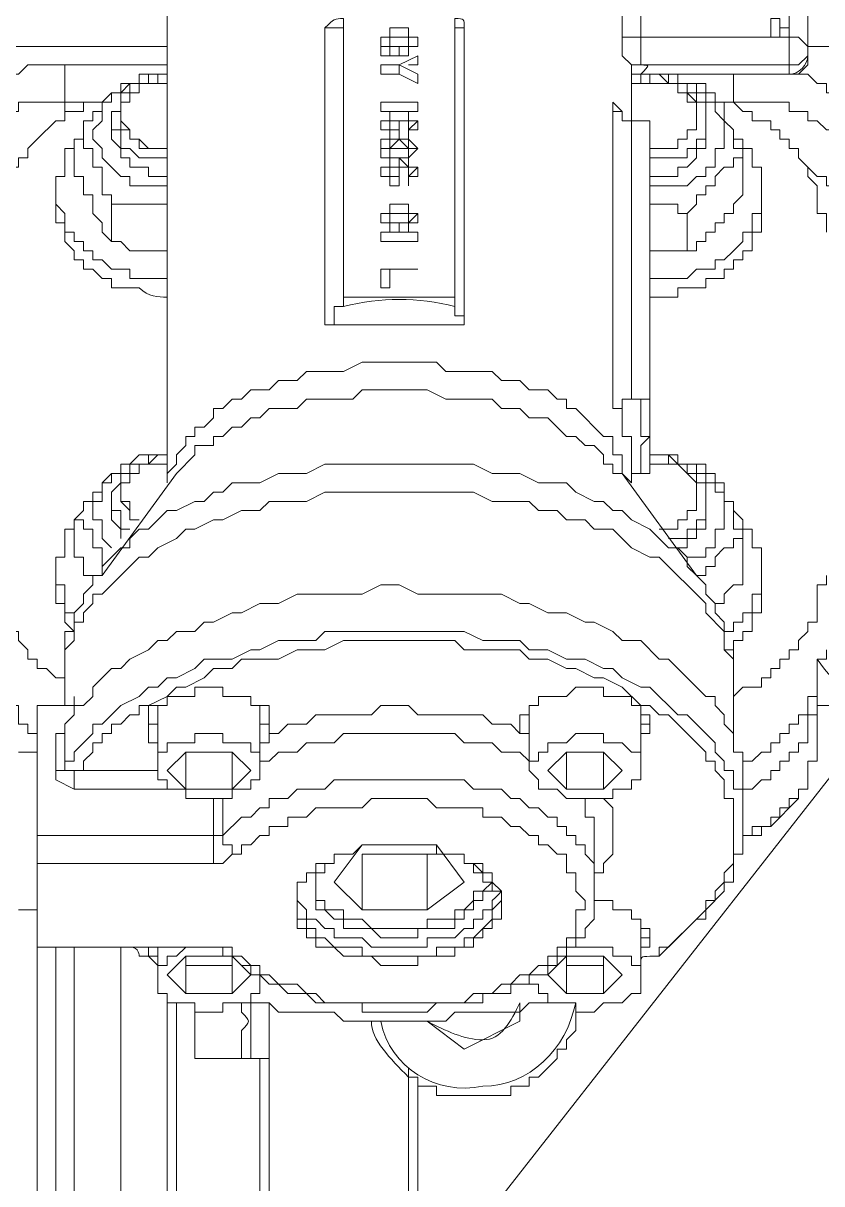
# Model space of a CAD drawing. Header units: millimetres. Extents: x 25083 to 52777, y 24772 to 45779.
# Drawn here: x 49154.52 to 49186.45, y 36647.54 to 36693.96 of the extents above; entities that cross this region are included whole.
import ezdxf

# ---------------------------------------------------------------- set-up
doc = ezdxf.new("R2010")
doc.units = ezdxf.units.MM
doc.layers.add('小车', color=7, linetype='Continuous')

# ---------------------------------------------------------------- blocks, each defined once
blk = doc.blocks.new('zw$D2F4')
at = {"color": 7, "lineweight": 5}
for points in [[(270.349, 795.08), (270.349, 817.361)], [(288.546, 813.276), (288.546, 814.762)], [(295.23, 811.419), (295.23, 814.762)], [(289.289, 814.39), (289.289, 812.905)], [(295.973, 814.39), (295.973, 812.162)], [(277.405, 802.135), (277.405, 813.648)], [(281.861, 813.648), (281.861, 802.135)], [(294.859, 813.648), (294.488, 813.648), (294.488, 813.276)], [(295.23, 813.276), (294.859, 813.276), (294.859, 813.648)], [(276.662, 801.393), (276.662, 813.276)], [(277.034, 813.276), (276.662, 813.276)], [(277.405, 813.276), (277.034, 813.276)], [(278.891, 812.533), (278.891, 812.905)], [(278.891, 812.905), (279.262, 812.905)], [(279.262, 813.276), (279.633, 813.276)], [(279.262, 812.905), (279.262, 813.276)], [(279.262, 812.905), (279.633, 812.905)], [(279.262, 812.905), (279.633, 812.905)], [(279.262, 812.533), (279.262, 812.905)], [(279.262, 812.533), (279.262, 812.905)], [(279.262, 812.533), (279.262, 812.905)], [(279.262, 812.533), (279.262, 812.905)], [(279.633, 813.276), (280.005, 813.276)], [(279.633, 812.905), (280.005, 812.905)], [(280.005, 812.905), (279.633, 812.905)], [(280.005, 813.276), (280.005, 812.905)], [(280.005, 812.905), (280.005, 812.533)], [(280.005, 812.905), (280.376, 812.905)], [(280.005, 812.905), (280.005, 812.533)], [(280.376, 812.905), (280.376, 812.533)], [(281.861, 813.276), (282.233, 813.276)], [(282.233, 813.276), (282.233, 801.393)], [(288.917, 811.419), (288.917, 811.791), (288.546, 812.162), (288.546, 813.276)], [(288.546, 813.276), (288.546, 812.905), (289.289, 812.905)], [(289.289, 812.905), (295.23, 812.905)], [(289.289, 811.791), (289.289, 812.905)], [(294.488, 813.276), (294.488, 812.905), (294.859, 812.905)], [(294.859, 812.905), (294.859, 813.276), (295.23, 813.276)], [(295.23, 812.905), (295.602, 812.905), (295.973, 812.533)], [(270.349, 812.533), (259.209, 812.533)], [(278.891, 812.162), (278.891, 812.533)], [(279.262, 812.533), (278.891, 812.533)], [(279.633, 812.533), (279.262, 812.533)], [(279.633, 812.533), (279.262, 812.533)], [(279.262, 812.533), (279.262, 812.162)], [(279.262, 812.533), (279.262, 812.162)], [(279.262, 812.533), (279.262, 812.162)], [(279.262, 812.162), (279.262, 812.533)], [(279.633, 812.533), (279.633, 812.162)], [(280.005, 812.533), (279.633, 812.533)], [(279.633, 812.533), (280.005, 812.533)], [(280.005, 812.533), (280.005, 812.162)], [(280.005, 812.533), (280.005, 812.162)], [(280.005, 812.533), (280.005, 812.162)], [(280.005, 812.533), (280.376, 812.533)], [(280.376, 812.533), (280.005, 812.533)], [(280.005, 812.162), (280.005, 812.533)], [(295.973, 812.533), (295.973, 812.162), (295.602, 811.791), (295.23, 811.791)], [(300.429, 812.533), (295.973, 812.533)], [(278.891, 812.162), (279.262, 812.162)], [(279.633, 812.162), (279.262, 812.162)], [(279.633, 812.162), (280.005, 812.162)], [(279.633, 811.791), (280.376, 812.162)], [(280.376, 812.162), (279.633, 811.791)], [(280.376, 812.162), (280.376, 811.791)], [(295.23, 811.419), (295.602, 811.419), (295.973, 811.791), (295.973, 812.162)], [(259.951, 808.82), (261.065, 809.934), (261.437, 809.934), (261.437, 810.305), (261.808, 810.305), (261.808, 810.677), (262.551, 810.677), (262.922, 811.048), (263.294, 811.048), (263.665, 811.419), (264.408, 811.419), (264.779, 811.791), (266.264, 811.791)], [(270.349, 811.791), (266.264, 811.791)], [(266.264, 809.934), (266.264, 811.791)], [(279.633, 811.791), (278.891, 811.791)], [(278.891, 811.791), (279.633, 811.791)], [(278.891, 811.419), (278.891, 811.791)], [(279.633, 811.791), (280.376, 811.419)], [(280.376, 811.419), (279.633, 811.791)], [(279.633, 811.791), (279.633, 811.419)], [(280.005, 811.791), (280.376, 811.791)], [(288.917, 811.419), (288.917, 811.791), (289.289, 811.791)], [(295.23, 811.791), (289.289, 811.791)], [(268.864, 811.048), (268.493, 811.048), (268.493, 810.677), (268.121, 810.677), (267.75, 810.305), (267.75, 809.934), (267.378, 809.934), (267.378, 809.563), (267.007, 809.563), (267.007, 809.191), (267.007, 808.82), (266.636, 808.82)], [(270.349, 811.419), (269.607, 811.419), (269.607, 811.048), (268.864, 811.048), (268.493, 810.677), (268.121, 810.677), (268.121, 810.305), (267.75, 810.305), (267.75, 809.563), (267.378, 809.191), (267.378, 808.82), (267.75, 808.449), (267.75, 808.077), (268.493, 807.334), (268.864, 807.334), (268.864, 806.963), (269.978, 806.963)], [(268.121, 809.563), (268.121, 809.934), (268.493, 809.934), (268.493, 810.677), (268.864, 810.677), (268.864, 811.048), (269.978, 811.048), (269.978, 811.419), (270.349, 811.419)], [(268.493, 809.934), (268.493, 810.305), (268.864, 810.305), (268.864, 810.677), (269.235, 810.677), (269.235, 811.048), (270.349, 811.048)], [(270.349, 811.419), (269.235, 811.419), (269.235, 811.048), (268.864, 811.048)], [(279.633, 811.419), (278.891, 811.419)], [(279.633, 811.419), (280.376, 811.048)], [(280.376, 811.048), (280.376, 811.419)], [(288.917, 811.048), (288.917, 811.419), (289.289, 811.419)], [(290.403, 811.419), (288.917, 811.419)], [(288.917, 811.048), (288.917, 811.419), (289.289, 811.419)], [(290.031, 811.419), (289.289, 811.419), (289.289, 811.048), (288.917, 811.048)], [(288.917, 811.048), (289.66, 811.048), (289.66, 811.419), (290.031, 811.419)], [(288.917, 809.563), (288.917, 811.048)], [(288.917, 810.677), (288.917, 811.048), (290.031, 811.048)], [(289.289, 811.419), (295.23, 811.419)], [(289.289, 811.419), (295.23, 811.419)], [(290.403, 811.419), (290.403, 811.048), (291.517, 811.048), (291.517, 810.677), (291.888, 810.677), (291.888, 810.305), (292.26, 810.305), (292.26, 809.934), (292.631, 809.563), (292.631, 808.449), (292.26, 808.449), (292.26, 807.706), (291.888, 807.706), (291.888, 807.334), (291.517, 807.334), (291.145, 806.963), (289.66, 806.963)], [(291.888, 809.563), (291.888, 810.305), (291.517, 810.305), (291.517, 810.677), (291.145, 810.677), (291.145, 811.048), (290.403, 811.048), (290.031, 811.419)], [(291.517, 809.934), (291.517, 810.305), (291.145, 810.677), (290.774, 810.677), (290.774, 811.048), (290.031, 811.048)], [(291.888, 810.677), (291.888, 811.048), (290.774, 811.048), (290.774, 811.419), (290.403, 811.419)], [(293.002, 811.419), (293.002, 810.305)], [(295.602, 811.419), (295.973, 811.419), (296.344, 811.048), (296.716, 811.048), (296.716, 810.677), (297.459, 810.677), (297.459, 810.305), (298.201, 810.305), (298.201, 809.934), (298.573, 809.934), (298.573, 809.563), (298.944, 809.563), (298.944, 809.191), (299.315, 809.191), (299.687, 808.82)], [(293.374, 808.077), (293.374, 808.449), (293.002, 808.449), (293.002, 809.191), (292.631, 809.563), (292.631, 810.305), (292.26, 810.305), (292.26, 810.677), (291.888, 810.677)], [(266.264, 810.305), (264.408, 810.305), (264.408, 809.934), (263.665, 809.934), (263.294, 809.563), (262.922, 809.563), (262.922, 809.191), (262.551, 809.191), (262.179, 808.82), (261.437, 808.077), (261.065, 808.077), (261.065, 807.706)], [(263.665, 805.106), (263.665, 806.963), (264.036, 806.963), (264.036, 807.706), (264.408, 807.706), (264.408, 808.077), (264.779, 808.077), (264.779, 808.449), (265.15, 808.82), (265.893, 809.563), (266.264, 809.563), (266.264, 809.934), (267.007, 809.934), (267.007, 810.305), (268.121, 810.305)], [(267.75, 810.305), (266.264, 810.305)], [(278.891, 810.305), (280.005, 810.305)], [(278.891, 809.934), (278.891, 810.305)], [(280.005, 810.305), (280.376, 810.305)], [(280.376, 810.305), (280.376, 809.934)], [(288.175, 798.05), (288.175, 810.305)], [(288.546, 809.934), (288.175, 809.934), (288.175, 810.305)], [(293.002, 810.305), (292.26, 810.305)], [(292.26, 810.305), (293.002, 810.305), (293.374, 809.934), (293.745, 809.934), (293.745, 809.563), (294.488, 809.563), (294.488, 809.191), (294.859, 809.191), (294.859, 808.82), (295.23, 808.82), (295.23, 808.449), (295.602, 808.449), (295.602, 808.077), (295.973, 807.706), (295.973, 807.334), (296.344, 806.963), (296.344, 805.849), (296.716, 805.849), (296.716, 805.106)], [(298.201, 807.706), (298.201, 808.077), (297.83, 808.077), (297.83, 808.449), (297.459, 808.449), (297.459, 808.82), (297.087, 808.82), (297.087, 809.191), (296.716, 809.191), (296.344, 809.563), (295.973, 809.563), (295.973, 809.934), (295.23, 809.934), (295.23, 810.305), (294.488, 810.305), (293.002, 810.305)], [(269.978, 808.449), (269.607, 808.449), (269.235, 808.82), (268.864, 808.82), (268.864, 809.191), (268.493, 809.191), (268.493, 809.934)], [(279.262, 809.934), (278.891, 809.934)], [(280.376, 809.934), (278.891, 809.934)], [(279.262, 809.934), (279.633, 809.934)], [(279.262, 809.563), (279.262, 809.934)], [(279.633, 809.934), (280.005, 809.934)], [(280.005, 809.934), (280.005, 809.563)], [(280.376, 809.934), (280.005, 809.934)], [(288.917, 809.563), (288.546, 809.563), (288.546, 809.934)], [(289.66, 808.449), (290.774, 808.449), (290.774, 808.82), (291.145, 808.82), (291.145, 809.191), (291.517, 809.191), (291.517, 809.934)], [(269.978, 808.077), (269.235, 808.077), (268.864, 808.449), (268.493, 808.449), (268.493, 808.82), (268.493, 809.191), (268.121, 809.191), (268.121, 809.563)], [(278.891, 809.191), (278.891, 809.563)], [(278.891, 809.191), (278.891, 809.563)], [(278.891, 809.563), (279.262, 809.563)], [(278.891, 809.191), (279.262, 809.191)], [(279.262, 809.191), (278.891, 809.191)], [(279.262, 809.563), (279.262, 809.191)], [(279.262, 809.563), (279.633, 809.563)], [(279.262, 809.563), (279.633, 809.563)], [(279.262, 809.191), (279.262, 809.563)], [(279.262, 809.191), (279.262, 808.82)], [(279.633, 809.191), (279.262, 809.191)], [(279.633, 809.191), (279.262, 809.191)], [(279.262, 809.191), (279.262, 808.82)], [(279.262, 809.191), (279.262, 808.82)], [(279.633, 809.563), (279.633, 809.191)], [(279.633, 809.563), (280.005, 809.563)], [(280.005, 809.563), (279.633, 809.563)], [(279.633, 809.563), (279.633, 809.191)], [(279.633, 809.563), (279.633, 809.191)], [(279.633, 809.191), (279.633, 809.563)], [(279.633, 808.82), (279.633, 809.191)], [(279.633, 809.191), (279.633, 808.82)], [(279.633, 808.82), (279.633, 809.191)], [(280.005, 809.563), (280.005, 809.191)], [(280.005, 809.563), (280.376, 809.563)], [(280.376, 809.563), (280.005, 809.191)], [(280.005, 809.191), (280.005, 809.563)], [(280.005, 809.191), (280.005, 808.82)], [(280.005, 808.82), (280.005, 809.191)], [(280.005, 809.191), (280.376, 809.191)], [(280.005, 808.82), (280.005, 809.191)], [(280.376, 809.563), (280.376, 809.191)], [(288.917, 809.563), (288.917, 798.422)], [(289.289, 809.563), (288.917, 809.563)], [(289.66, 809.563), (289.289, 809.563)], [(289.66, 795.451), (289.66, 809.563)], [(289.66, 808.077), (291.145, 808.077), (291.145, 808.449), (291.517, 808.449), (291.517, 808.82), (291.888, 808.82), (291.888, 809.563)], [(293.002, 809.191), (293.002, 808.82), (293.374, 808.82), (293.374, 808.449), (293.745, 808.449), (293.745, 807.706), (294.116, 807.706), (294.116, 807.334), (294.116, 806.592)], [(266.636, 808.82), (266.636, 808.449), (266.264, 808.449), (266.264, 807.334), (265.893, 807.334), (265.893, 806.963), (265.893, 806.592)], [(266.636, 807.334), (266.636, 808.82)], [(266.636, 808.82), (267.007, 808.82), (267.007, 808.449), (267.378, 808.449), (267.378, 807.706), (267.75, 807.706), (267.75, 806.592), (268.121, 806.592), (268.121, 806.22)], [(278.891, 808.449), (278.891, 808.82)], [(278.891, 808.82), (279.262, 808.82)], [(279.262, 808.449), (279.262, 808.82)], [(279.262, 808.449), (279.262, 808.82)], [(279.262, 808.449), (279.262, 808.82)], [(279.262, 808.82), (279.633, 808.82)], [(279.262, 808.449), (279.633, 808.82)], [(279.633, 808.82), (279.262, 808.82)], [(279.262, 808.82), (279.262, 808.449)], [(279.633, 808.82), (280.005, 808.449)], [(280.005, 808.82), (279.633, 808.82)], [(279.633, 808.82), (280.005, 808.82)], [(280.005, 808.449), (280.005, 808.82)], [(280.005, 808.82), (280.376, 808.449)], [(280.005, 808.449), (280.005, 808.82)], [(280.005, 808.449), (280.005, 808.82)], [(280.005, 808.82), (280.005, 808.449)], [(279.262, 808.449), (278.891, 808.449)], [(278.891, 808.449), (278.891, 808.077)], [(278.891, 808.449), (278.891, 808.077)], [(279.262, 808.077), (279.262, 808.449)], [(279.262, 808.449), (279.633, 808.449)], [(279.262, 808.449), (279.262, 808.077)], [(279.262, 808.449), (279.262, 808.077)], [(279.633, 808.449), (280.005, 808.449)], [(280.005, 808.449), (280.005, 808.077)], [(280.005, 808.449), (280.005, 808.077)], [(280.005, 808.449), (280.005, 808.077)], [(280.005, 808.077), (280.376, 808.449)], [(280.376, 808.449), (280.005, 808.449)], [(280.005, 808.449), (280.005, 808.077)], [(278.891, 808.077), (279.262, 808.077)], [(279.633, 808.077), (279.262, 808.077)], [(279.262, 808.077), (279.633, 808.077)], [(279.262, 807.706), (279.262, 808.077)], [(279.633, 808.077), (279.633, 807.706)], [(279.633, 808.077), (280.005, 808.077)], [(280.005, 807.706), (279.633, 808.077)], [(279.633, 808.077), (279.633, 807.706)], [(279.633, 808.077), (280.005, 808.077)], [(280.005, 808.077), (279.633, 808.077)], [(280.005, 808.077), (280.005, 807.706)], [(291.888, 806.963), (292.26, 806.963), (292.26, 807.334), (292.631, 807.706), (293.002, 807.706), (293.002, 808.077), (293.374, 808.077)], [(293.374, 806.592), (293.374, 808.077)], [(266.636, 807.334), (267.007, 807.334), (267.007, 806.592), (267.378, 806.592), (267.378, 805.849), (267.75, 805.478), (267.75, 805.106), (268.121, 804.735)], [(278.891, 807.334), (278.891, 807.706)], [(278.891, 807.334), (278.891, 807.706)], [(278.891, 807.706), (279.262, 807.706)], [(278.891, 807.334), (279.262, 807.334)], [(279.262, 807.334), (278.891, 807.334)], [(279.262, 807.706), (279.262, 807.334)], [(279.262, 807.706), (279.633, 807.706)], [(279.262, 807.706), (279.633, 807.706)], [(279.262, 807.334), (279.262, 806.963)], [(279.633, 807.334), (279.262, 807.334)], [(279.633, 807.334), (279.262, 807.334)], [(279.262, 807.334), (279.262, 806.963)], [(279.262, 807.334), (279.262, 806.963)], [(279.633, 807.706), (280.005, 807.706)], [(279.633, 807.706), (279.633, 807.334)], [(279.633, 807.706), (279.633, 807.334)], [(279.633, 807.334), (279.633, 807.706)], [(279.633, 806.963), (279.633, 807.334)], [(279.633, 807.334), (279.633, 806.963)], [(279.633, 806.963), (279.633, 807.334)], [(280.005, 807.706), (280.376, 807.706)], [(280.376, 807.706), (280.005, 807.334)], [(280.005, 807.334), (280.005, 807.706)], [(280.005, 807.334), (280.005, 806.963)], [(280.005, 806.963), (280.005, 807.334)], [(280.005, 807.334), (280.376, 807.334)], [(280.005, 806.963), (280.005, 807.334)], [(280.376, 807.706), (280.376, 807.334)], [(297.087, 806.592), (297.087, 806.963), (296.716, 806.963), (296.716, 807.334), (296.344, 807.334), (295.973, 807.706)], [(279.633, 806.963), (279.262, 806.963)], [(291.145, 805.849), (291.517, 806.22), (291.517, 806.592), (291.888, 806.592), (291.888, 806.963)], [(265.893, 806.592), (265.893, 806.22)], [(265.893, 806.592), (265.893, 806.22), (266.264, 805.849), (266.264, 805.106), (266.636, 805.106), (266.636, 804.735), (267.007, 804.735), (267.007, 804.364), (267.378, 804.364), (267.378, 803.992), (267.75, 803.992), (268.121, 803.621), (268.864, 803.621), (268.864, 803.25), (269.235, 803.25)], [(294.116, 806.592), (294.116, 805.849), (293.745, 805.849), (293.745, 805.106), (293.374, 805.106), (293.374, 804.735), (293.002, 804.364), (292.631, 803.992), (292.26, 803.992), (292.26, 803.621), (291.517, 803.621), (291.145, 803.25), (289.66, 803.25)], [(291.145, 804.364), (291.517, 804.364), (291.517, 804.735), (291.888, 804.735), (291.888, 805.106), (292.26, 805.106), (292.26, 805.478), (292.631, 805.478), (292.631, 805.849), (293.002, 805.849), (293.002, 806.22), (293.374, 806.592)], [(294.116, 806.592), (294.116, 806.22)], [(265.893, 806.22), (265.893, 805.478), (266.264, 805.478), (266.264, 804.735), (266.636, 804.364), (266.636, 803.992), (267.007, 803.992), (267.007, 803.621), (267.378, 803.621), (267.75, 803.25), (268.121, 803.25), (268.121, 802.878), (269.235, 802.878)], [(268.121, 804.735), (268.121, 806.22)], [(268.121, 806.22), (269.235, 806.22), (269.607, 806.22)], [(279.262, 806.22), (279.633, 806.22)], [(279.262, 805.849), (279.262, 806.22)], [(279.633, 806.22), (280.005, 806.22)], [(280.005, 806.22), (280.005, 805.849)], [(289.66, 806.22), (290.774, 806.22), (290.774, 805.849), (291.145, 805.849)], [(294.116, 806.22), (294.116, 805.106), (293.745, 805.106), (293.745, 804.364), (293.374, 804.364), (293.374, 803.992), (293.002, 803.992), (293.002, 803.621), (292.631, 803.621), (292.631, 803.25), (291.888, 803.25), (291.888, 802.878), (290.774, 802.878), (290.774, 802.507), (289.66, 802.507)], [(278.891, 805.478), (278.891, 805.849)], [(278.891, 805.849), (278.891, 805.478)], [(278.891, 805.849), (279.262, 805.849)], [(278.891, 805.478), (279.262, 805.478)], [(279.262, 805.478), (278.891, 805.478)], [(279.262, 805.849), (279.262, 805.478)], [(279.262, 805.478), (279.262, 805.849)], [(279.262, 805.849), (279.633, 805.849)], [(279.633, 805.849), (279.262, 805.849)], [(279.262, 805.478), (279.262, 805.849)], [(279.262, 805.478), (279.262, 805.106)], [(279.262, 805.478), (279.633, 805.478)], [(279.633, 805.478), (279.262, 805.478)], [(279.262, 805.478), (279.262, 805.106)], [(279.262, 805.478), (279.262, 805.106)], [(279.262, 805.478), (279.262, 805.106)], [(279.633, 805.849), (280.005, 805.849)], [(280.005, 805.849), (279.633, 805.849)], [(279.633, 805.478), (279.633, 805.106)], [(279.633, 805.478), (279.633, 805.106)], [(280.005, 805.478), (279.633, 805.478)], [(279.633, 805.478), (280.005, 805.478)], [(280.005, 805.849), (280.005, 805.478)], [(280.005, 805.849), (280.376, 805.849)], [(280.005, 805.478), (280.005, 805.849)], [(280.376, 805.849), (280.005, 805.478)], [(280.005, 805.478), (280.005, 805.849)], [(280.005, 805.478), (280.005, 805.106)], [(280.005, 805.478), (280.005, 805.106)], [(280.005, 805.478), (280.005, 805.106)], [(280.005, 805.478), (280.376, 805.478)], [(280.005, 805.106), (280.005, 805.478)], [(280.376, 805.849), (280.376, 805.478)], [(291.145, 804.364), (291.145, 805.849)], [(280.376, 805.106), (278.891, 805.106)], [(278.891, 805.106), (280.005, 805.106)], [(278.891, 804.735), (278.891, 805.106)], [(279.262, 805.106), (279.633, 805.106)], [(279.633, 805.106), (280.005, 805.106)], [(280.005, 805.106), (280.376, 805.106)], [(280.376, 805.106), (280.376, 804.735)], [(268.121, 804.735), (268.493, 804.735), (268.864, 804.364), (269.607, 804.364)], [(280.376, 804.735), (278.891, 804.735)], [(289.66, 804.364), (291.145, 804.364)], [(278.891, 803.621), (280.376, 803.621)], [(278.891, 802.878), (278.891, 803.621)], [(280.376, 803.621), (279.262, 803.621)], [(280.376, 803.621), (279.262, 803.621)], [(279.262, 803.621), (279.262, 802.878)], [(279.262, 802.878), (278.891, 802.878)], [(279.262, 802.878), (278.891, 802.878)], [(281.861, 802.507), (277.405, 802.507)], [(277.405, 802.135), (277.034, 802.135), (277.034, 801.393), (276.662, 801.393)], [(281.861, 802.135), (281.861, 801.764), (282.233, 801.764), (282.233, 801.393)], [(282.233, 801.393), (276.662, 801.393)], [(288.917, 795.08), (288.546, 795.451), (288.546, 796.194), (288.175, 796.194), (288.175, 796.936), (287.803, 796.936), (286.689, 798.05), (286.318, 798.05), (286.318, 798.422), (285.946, 798.422), (285.575, 798.793), (284.832, 798.793), (284.461, 799.165), (283.718, 799.165), (283.347, 799.536), (281.49, 799.536), (281.119, 799.907), (278.148, 799.907), (277.405, 799.536), (275.92, 799.536), (275.548, 799.165), (274.806, 799.165), (274.434, 798.793), (273.692, 798.793), (273.32, 798.422), (272.949, 798.422), (272.578, 798.05), (272.206, 798.05), (272.206, 797.679), (271.835, 797.308), (271.463, 797.308), (271.463, 796.936), (271.092, 796.936), (271.092, 796.565), (270.721, 796.194), (270.721, 795.822), (270.349, 795.451), (270.349, 795.08)], [(288.546, 795.451), (288.175, 795.451), (288.175, 795.822), (287.803, 795.822), (287.803, 796.194), (287.432, 796.565), (287.061, 796.565), (286.689, 796.936), (286.318, 796.936), (285.575, 797.679), (284.832, 797.679), (284.461, 798.05), (283.718, 798.05), (283.347, 798.422), (281.49, 798.422), (280.747, 798.793), (280.005, 798.793), (279.633, 798.793), (278.148, 798.793), (277.777, 798.422), (275.92, 798.422), (275.548, 798.05), (274.434, 798.05), (274.063, 797.679), (273.692, 797.679), (273.32, 797.308), (272.949, 797.308), (272.578, 796.936), (272.206, 796.936), (272.206, 796.565), (271.463, 796.565), (271.463, 796.194), (270.721, 795.451)], [(288.175, 798.05), (288.546, 798.05), (288.546, 798.422), (288.917, 798.422)], [(288.175, 798.05), (288.546, 798.05), (288.546, 796.936), (288.917, 796.936), (288.917, 796.194)], [(288.917, 798.422), (289.289, 798.422)], [(289.289, 798.422), (289.66, 798.422)], [(289.289, 795.451), (289.289, 796.565), (289.66, 796.936), (289.289, 796.936), (289.289, 797.679), (289.289, 798.422)], [(270.349, 796.194), (269.607, 796.194), (269.607, 795.822), (268.493, 795.822), (268.493, 795.451), (268.121, 795.451), (268.121, 795.08), (267.75, 795.08), (267.75, 794.337), (267.378, 794.337), (267.378, 793.594), (267.75, 793.594), (267.75, 792.851), (268.121, 792.48)], [(268.121, 794.337), (268.121, 794.708), (268.493, 795.08), (268.493, 795.451), (268.864, 795.451), (268.864, 795.822), (269.607, 795.822), (269.978, 796.194), (270.349, 796.194)], [(270.349, 796.194), (269.235, 796.194), (268.864, 795.822)], [(288.917, 795.08), (288.917, 796.194)], [(290.403, 796.194), (289.66, 796.194)], [(291.888, 794.337), (291.888, 795.08), (291.517, 795.08), (291.517, 795.451), (291.145, 795.451), (291.145, 795.822), (290.403, 795.822), (290.403, 796.194), (290.031, 796.194)], [(291.888, 795.451), (291.888, 795.822), (290.774, 795.822), (290.774, 796.194), (290.403, 796.194)], [(290.403, 796.194), (290.774, 795.822), (291.517, 795.822), (291.517, 795.451), (291.888, 795.451), (291.888, 795.08), (292.26, 795.08), (292.26, 794.708), (292.631, 794.708), (292.631, 793.223), (292.26, 793.223), (292.26, 792.48), (291.888, 792.48), (291.888, 792.109), (291.145, 792.109), (291.145, 791.737)], [(268.864, 795.822), (268.493, 795.822), (268.493, 795.451), (268.121, 795.451), (267.75, 795.08), (267.75, 794.708), (267.378, 794.708), (267.378, 794.337), (267.007, 794.337), (267.007, 793.966), (266.636, 793.594)], [(267.75, 791.366), (267.75, 791.737), (268.493, 792.48), (268.864, 792.48), (268.864, 792.851), (269.235, 793.223), (269.607, 793.223), (270.349, 793.966), (270.721, 793.966), (271.463, 794.337), (271.835, 794.337), (272.206, 794.708), (272.578, 794.708), (272.949, 795.08), (274.063, 795.08), (274.806, 795.451), (275.92, 795.451), (276.662, 795.822), (279.262, 795.822), (279.633, 795.822), (282.604, 795.822), (283.347, 795.451), (284.461, 795.451), (285.204, 795.08), (286.318, 795.08), (286.689, 794.708), (287.432, 794.337), (287.803, 794.337), (288.175, 793.966), (288.546, 793.966), (288.917, 793.594), (289.66, 793.223), (290.403, 792.48), (290.774, 792.48), (291.145, 792.109), (291.145, 791.737), (291.517, 791.366)], [(268.493, 794.708), (268.493, 795.08), (268.864, 795.08), (268.864, 795.451), (269.235, 795.451), (269.235, 795.822), (270.349, 795.822)], [(291.517, 794.708), (291.517, 795.08), (290.774, 795.822), (290.031, 795.822)], [(270.721, 795.451), (267.75, 791.366)], [(288.546, 795.451), (291.517, 791.366)], [(289.289, 795.451), (288.917, 795.451)], [(289.66, 795.451), (289.289, 795.451)], [(293.374, 792.851), (293.374, 793.223), (293.002, 793.223), (293.002, 794.337), (292.631, 794.337), (292.631, 795.08), (292.26, 795.08), (292.26, 795.451), (291.888, 795.451)], [(293.002, 787.281), (293.002, 788.024), (292.631, 788.395), (292.631, 789.138), (291.888, 789.881), (291.888, 790.252), (290.031, 792.109), (289.66, 792.109), (288.917, 792.48), (288.175, 793.223), (287.432, 793.223), (287.061, 793.594), (286.318, 793.594), (285.946, 793.966), (285.204, 793.966), (284.832, 794.337), (283.347, 794.337), (282.604, 794.708), (276.662, 794.708), (275.92, 794.337), (274.434, 794.337), (274.063, 793.966), (273.32, 793.966), (272.578, 793.594), (272.206, 793.594), (271.463, 793.223), (271.092, 793.223), (270.721, 792.851), (269.978, 792.48), (269.607, 792.109), (269.235, 792.109), (267.75, 790.623), (267.378, 790.623), (267.378, 790.252), (267.007, 789.881), (267.007, 789.509), (266.636, 789.509), (266.636, 788.767), (266.264, 788.395), (266.264, 787.281)], [(268.864, 793.223), (268.493, 793.223), (268.493, 793.966), (268.121, 793.966), (268.121, 794.337)], [(269.235, 793.594), (268.864, 793.594), (268.864, 794.337), (268.493, 794.337), (268.493, 794.708)], [(290.031, 793.223), (290.774, 793.223), (290.774, 793.594), (291.145, 793.594), (291.145, 793.966), (291.517, 793.966), (291.517, 794.708)], [(290.403, 792.851), (291.145, 792.851), (291.145, 793.223), (291.517, 793.223), (291.517, 793.594), (291.888, 793.594), (291.888, 794.337)], [(293.002, 793.966), (293.374, 793.594), (293.374, 793.223), (293.745, 793.223), (293.745, 792.48), (294.116, 792.48), (294.116, 792.109), (294.116, 791.366)], [(266.636, 793.594), (266.636, 793.223), (266.264, 793.223), (266.264, 792.109), (265.893, 792.109), (265.893, 791.737), (265.893, 791.366)], [(266.636, 792.109), (266.636, 793.594)], [(266.636, 793.594), (267.007, 793.594), (267.007, 793.223), (267.378, 793.223), (267.378, 792.48), (267.75, 792.48), (267.75, 791.737)], [(291.888, 791.737), (292.26, 791.737), (292.26, 792.109), (292.631, 792.48), (293.002, 792.48), (293.002, 792.851), (293.374, 792.851)], [(293.374, 791.366), (293.374, 792.851)], [(266.636, 792.109), (267.007, 792.109), (267.007, 791.366), (267.378, 791.366), (267.378, 790.995)], [(291.517, 791.366), (291.888, 791.366), (291.888, 791.737)], [(266.264, 786.91), (266.264, 787.281), (265.893, 787.281), (265.522, 787.652), (265.15, 787.652), (265.15, 788.024), (264.779, 788.024), (264.779, 788.395), (264.408, 788.767), (264.408, 789.138), (264.036, 789.138), (264.036, 789.881), (263.665, 789.881), (263.665, 791.366)], [(265.893, 791.366), (265.893, 790.995)], [(265.893, 791.366), (265.893, 790.995), (266.264, 790.995), (266.264, 789.881), (266.636, 789.881), (266.636, 789.509)], [(266.264, 787.281), (266.264, 789.138), (266.636, 789.138), (266.636, 789.881), (267.007, 790.252), (267.007, 790.623), (267.378, 790.995), (267.378, 791.366), (267.75, 791.366)], [(291.517, 791.366), (291.888, 790.995), (291.888, 790.623), (292.26, 790.252), (292.26, 789.881), (292.631, 789.509), (292.631, 788.395), (293.002, 788.395), (293.002, 788.024), (293.002, 787.281)], [(292.26, 790.252), (292.631, 790.252), (292.631, 790.623), (293.002, 790.995), (293.374, 790.995), (293.374, 791.366)], [(294.116, 791.366), (294.116, 790.623), (293.745, 790.623), (293.745, 789.881), (293.374, 789.881), (293.374, 789.509), (293.002, 789.509), (293.002, 789.138), (292.631, 789.138), (292.631, 788.767)], [(296.716, 791.366), (296.716, 790.995), (296.344, 790.995), (296.344, 789.509), (295.973, 789.509), (295.973, 789.138), (295.602, 788.767), (295.602, 788.395), (295.23, 788.395), (295.23, 788.024), (294.859, 788.024), (294.859, 787.652), (294.488, 787.652), (294.488, 787.281), (294.116, 787.281), (294.116, 786.91), (293.374, 786.91), (293.002, 786.538)], [(294.116, 791.366), (294.116, 790.995)], [(265.893, 790.995), (265.893, 790.252), (266.264, 790.252), (266.264, 789.509), (266.636, 789.138)], [(266.264, 785.424), (266.636, 785.796), (266.636, 786.167), (267.007, 786.167), (267.378, 786.538), (267.378, 786.91), (268.121, 787.652), (268.493, 787.652), (268.864, 788.024), (269.607, 788.395), (269.978, 788.767), (270.349, 788.767), (270.721, 789.138), (271.463, 789.138), (271.835, 789.509), (272.206, 789.509), (272.949, 789.881), (273.32, 789.881), (274.063, 790.252), (274.806, 790.252), (275.548, 790.623), (277.405, 790.623), (278.148, 790.623), (278.891, 790.995), (279.633, 790.995), (280.376, 790.623), (283.718, 790.623), (284.461, 790.252), (284.832, 790.252), (285.575, 789.881), (286.318, 789.881), (287.061, 789.509), (287.432, 789.509), (288.175, 789.138), (288.546, 788.767), (289.289, 788.767), (290.031, 788.024), (290.403, 788.024), (291.888, 786.538), (292.26, 786.538), (292.26, 786.167), (292.631, 785.796), (292.631, 785.424), (293.002, 785.053), (293.002, 784.31), (293.374, 784.31), (293.374, 783.196)], [(294.116, 790.995), (294.116, 789.881), (293.745, 789.881), (293.745, 789.138), (293.374, 789.138), (293.374, 788.767), (293.002, 788.767), (293.002, 788.395), (292.631, 788.395)], [(266.264, 783.939), (266.636, 783.939), (266.636, 784.31), (267.378, 785.053), (267.378, 785.424), (267.75, 785.424), (268.493, 786.167), (269.235, 786.538), (269.607, 786.91), (269.978, 786.91), (270.349, 787.281), (270.721, 787.281), (271.463, 787.652), (271.835, 788.024), (272.949, 788.024), (273.692, 788.395), (274.063, 788.395), (274.806, 788.767), (276.291, 788.767), (276.662, 789.138), (277.405, 789.138), (278.148, 789.138), (282.233, 789.138), (282.976, 788.767), (284.461, 788.767), (284.832, 788.395), (285.575, 788.395), (286.318, 788.024), (287.061, 788.024), (287.803, 787.652), (288.175, 787.652), (288.546, 787.281), (289.289, 786.91), (289.66, 786.91), (290.774, 785.796), (291.145, 785.796), (292.26, 784.682), (292.26, 784.31), (292.631, 783.939), (292.631, 783.567), (293.002, 783.567), (293.002, 782.825), (293.374, 782.825), (293.374, 781.339)], [(289.66, 776.14), (290.031, 776.14), (291.888, 777.997), (291.888, 778.368), (292.26, 778.368), (292.26, 778.74), (292.631, 779.111), (292.631, 779.483), (293.002, 779.854), (293.002, 782.453), (292.631, 782.453), (292.631, 783.196), (292.26, 783.567), (292.26, 783.939), (291.888, 783.939), (291.888, 784.31), (290.403, 785.796), (290.031, 785.796), (289.66, 786.167), (289.289, 786.167), (288.546, 786.91), (287.803, 787.281), (287.432, 787.281), (286.689, 787.652), (286.318, 787.652), (285.575, 788.024), (284.832, 788.024), (284.461, 788.395), (282.233, 788.395), (281.861, 788.767), (277.405, 788.767), (276.662, 788.395), (275.548, 788.395), (274.806, 788.024), (273.32, 788.024), (272.949, 787.652), (272.206, 787.652), (271.835, 787.281), (271.092, 786.91), (270.721, 786.91), (270.349, 786.538), (269.607, 786.167), (269.235, 786.167)], [(263.665, 788.395), (263.665, 786.91), (264.036, 786.91), (264.036, 786.167), (264.408, 786.167), (264.408, 785.796), (264.408, 785.424), (264.779, 785.424), (264.779, 785.053), (265.15, 785.053), (265.15, 784.682)], [(296.344, 786.91), (296.344, 788.024), (296.716, 788.024), (296.716, 788.395)], [(266.264, 786.167), (266.264, 787.281)], [(271.835, 786.91), (271.463, 786.91), (271.463, 786.538), (270.349, 786.538), (270.349, 786.167), (269.978, 786.167), (269.607, 786.167), (269.607, 785.424)], [(274.434, 785.424), (274.434, 786.167), (273.692, 786.167), (273.692, 786.538), (272.578, 786.538), (272.578, 786.91), (271.835, 786.91)], [(287.061, 786.91), (286.689, 786.91), (286.318, 786.538), (285.204, 786.538), (285.204, 786.167), (284.832, 786.167), (284.832, 785.796), (284.461, 785.796), (284.461, 785.424)], [(289.66, 785.424), (289.66, 785.796), (289.289, 785.796), (289.289, 786.167), (288.917, 786.167), (288.917, 786.538), (287.803, 786.538), (287.803, 786.91), (287.061, 786.91)], [(293.002, 787.281), (293.002, 785.053)], [(293.374, 783.567), (293.374, 783.939), (293.745, 783.939), (294.116, 784.31), (294.488, 784.31), (294.488, 784.682), (294.859, 784.682), (294.859, 785.053), (295.23, 785.053), (295.23, 785.424), (295.602, 785.424), (295.602, 785.796), (295.973, 785.796), (295.973, 786.167), (295.973, 786.538), (296.344, 786.538), (296.344, 786.91)], [(296.344, 786.91), (296.344, 784.682)], [(266.636, 786.167), (266.636, 786.538)], [(293.374, 782.825), (293.745, 782.825), (294.116, 783.196), (294.488, 783.196), (294.488, 783.567), (294.859, 783.567), (294.859, 783.939), (295.23, 783.939), (295.23, 784.31), (295.602, 784.31), (295.602, 784.682), (295.973, 784.682), (295.973, 785.796), (296.344, 785.796), (296.344, 786.538)], [(265.15, 786.167), (266.636, 786.167)], [(265.15, 786.167), (266.636, 786.167)], [(265.15, 786.167), (265.15, 776.512)], [(269.235, 786.167), (269.235, 785.796), (268.864, 785.796), (268.493, 785.424), (268.121, 785.424), (268.121, 785.053), (267.75, 785.053), (267.75, 784.682), (267.378, 784.682), (267.378, 784.31), (267.007, 783.939), (267.007, 783.567), (266.636, 783.567)], [(269.978, 786.167), (269.978, 785.796)], [(274.063, 785.796), (274.063, 786.167)], [(274.434, 785.053), (274.806, 785.053), (275.177, 785.424), (275.92, 785.424), (276.291, 785.796), (278.519, 785.796), (278.891, 786.167), (280.005, 786.167), (280.376, 785.796), (282.233, 785.796), (282.976, 785.796), (283.347, 785.424), (284.09, 785.424), (284.461, 785.053), (284.832, 785.053)], [(284.832, 786.167), (284.832, 785.796)], [(289.289, 785.796), (289.289, 786.167)], [(296.344, 786.167), (307.485, 786.167)], [(269.978, 785.053), (269.978, 785.424), (269.607, 785.424), (269.607, 785.796)], [(269.978, 785.796), (269.978, 783.567)], [(274.063, 785.796), (274.063, 783.567)], [(274.434, 785.796), (274.434, 785.424), (274.063, 785.424), (274.063, 785.053)], [(284.832, 785.796), (284.832, 783.567)], [(284.832, 785.053), (284.832, 785.796)], [(289.289, 785.796), (289.289, 783.567)], [(289.66, 785.796), (289.66, 785.424), (289.289, 785.424), (289.289, 785.053)], [(266.264, 785.424), (266.264, 785.053), (265.893, 785.053)], [(265.893, 783.196), (265.893, 785.053)], [(266.264, 785.424), (266.264, 783.567)], [(269.607, 785.424), (269.607, 784.682), (269.978, 784.682)], [(269.978, 783.567), (269.978, 784.31), (270.349, 784.31), (270.349, 784.682), (270.721, 784.682), (271.463, 784.682), (271.463, 785.053), (271.835, 785.053)], [(271.835, 785.053), (272.578, 785.053), (272.578, 784.682), (273.692, 784.682), (273.692, 784.31), (274.063, 784.31), (274.063, 783.567)], [(274.063, 784.682), (274.434, 784.682), (274.434, 785.053)], [(274.063, 783.939), (274.434, 783.939), (274.806, 784.31), (275.548, 784.31), (275.92, 784.682), (277.034, 784.682), (277.405, 785.053), (281.861, 785.053), (282.233, 784.682), (283.347, 784.682), (283.718, 784.31), (284.461, 784.31), (284.832, 783.939)], [(274.434, 785.053), (274.434, 785.424)], [(284.461, 785.424), (284.461, 785.053), (284.832, 785.053)], [(284.832, 783.567), (284.832, 783.939), (285.204, 783.939), (285.204, 784.31), (285.575, 784.31), (285.575, 784.682), (286.318, 784.682), (286.689, 785.053), (287.061, 785.053)], [(284.832, 785.053), (284.832, 784.682)], [(287.061, 785.053), (287.803, 785.053), (287.803, 784.682), (288.546, 784.682), (288.917, 784.31), (289.289, 784.31), (289.289, 783.567)], [(289.289, 784.682), (289.289, 785.053), (289.66, 785.053), (289.66, 785.424)], [(293.374, 780.597), (293.374, 780.968), (294.116, 780.968), (294.116, 781.339), (294.488, 781.339), (295.602, 782.453), (295.602, 782.825), (295.973, 782.825), (295.973, 783.939), (296.344, 783.939), (296.344, 784.682)], [(296.344, 784.682), (296.344, 783.939), (295.973, 783.939), (295.973, 782.825), (295.602, 782.825), (295.602, 782.453), (295.23, 782.453), (295.23, 782.082), (294.859, 782.082), (294.859, 781.711), (294.488, 781.711), (294.488, 781.339), (293.745, 781.339), (293.745, 780.968), (293.374, 780.968)], [(265.15, 784.31), (264.408, 784.31)], [(265.15, 777.997), (265.15, 784.31)], [(271.092, 784.31), (270.349, 783.567)], [(271.092, 784.31), (272.949, 784.31)], [(271.092, 784.31), (272.949, 784.31)], [(271.092, 782.825), (271.092, 784.31)], [(273.692, 783.567), (272.949, 784.31)], [(272.949, 782.825), (272.949, 784.31)], [(286.318, 784.31), (285.575, 783.567)], [(286.318, 784.31), (287.803, 784.31)], [(286.318, 784.31), (287.803, 784.31)], [(286.318, 782.825), (286.318, 784.31)], [(288.546, 783.567), (287.803, 784.31)], [(287.803, 782.825), (287.803, 784.31)], [(266.264, 783.939), (266.264, 783.567)], [(266.636, 783.567), (266.264, 783.567), (266.264, 783.939)], [(266.264, 783.567), (265.893, 783.567), (265.893, 783.196)], [(265.893, 783.196), (266.636, 782.825)], [(266.636, 783.567), (269.978, 783.567)], [(266.636, 782.825), (266.636, 783.567)], [(271.835, 782.453), (271.092, 782.453), (271.092, 782.825), (270.349, 782.825), (270.349, 783.196), (269.978, 783.196), (269.978, 783.567)], [(270.349, 783.567), (271.092, 782.825)], [(274.063, 783.567), (274.063, 783.196), (273.692, 783.196), (273.692, 782.825), (273.32, 782.825), (272.949, 782.825), (272.949, 782.453), (271.835, 782.453)], [(272.578, 780.968), (273.32, 781.711), (273.692, 781.711), (274.063, 782.082), (274.434, 782.082), (274.434, 782.453), (275.177, 782.453), (275.548, 782.825), (276.662, 782.825), (277.034, 783.196), (280.005, 783.196), (280.376, 783.196), (282.233, 783.196), (282.604, 782.825), (283.718, 782.825), (284.09, 782.453), (284.461, 782.453), (284.832, 782.082), (285.204, 782.082), (285.575, 781.711), (285.946, 781.711), (285.946, 781.339), (286.318, 781.339), (286.318, 780.968), (286.689, 780.968), (286.689, 780.597), (287.061, 780.597), (287.061, 780.225), (287.432, 779.854), (287.432, 778.74)], [(272.949, 782.825), (273.692, 783.567)], [(287.061, 782.453), (286.318, 782.453), (285.946, 782.825), (285.204, 782.825), (285.204, 783.196), (284.832, 783.567)], [(285.575, 783.567), (286.318, 782.825)], [(289.289, 783.567), (289.289, 783.196), (288.917, 783.196), (288.917, 782.825), (288.546, 782.825), (288.175, 782.825), (288.175, 782.453), (287.061, 782.453)], [(287.803, 782.825), (288.546, 783.567)], [(293.374, 781.339), (293.374, 783.196)], [(271.092, 782.825), (266.636, 782.825)], [(272.949, 782.825), (271.092, 782.825)], [(287.803, 782.825), (286.318, 782.825)], [(272.206, 779.854), (272.206, 782.453)], [(272.578, 782.453), (272.578, 780.968)], [(285.575, 780.597), (285.204, 780.597), (285.204, 780.968), (284.832, 780.968), (284.461, 781.339), (284.09, 781.339), (283.718, 781.711), (282.976, 781.711), (282.976, 782.082), (281.119, 782.082), (280.747, 782.453), (278.891, 782.453), (278.519, 782.453), (278.148, 782.082), (276.291, 782.082), (275.92, 781.711), (275.177, 781.711), (275.177, 781.339), (274.434, 781.339), (274.434, 780.968), (274.063, 780.968), (273.692, 780.597), (273.32, 780.597), (273.32, 780.225)], [(286.689, 782.453), (287.061, 782.453), (287.061, 781.711), (287.432, 781.711), (287.432, 780.597)], [(287.432, 779.483), (287.803, 779.483), (287.803, 779.854), (288.175, 780.225), (288.175, 781.339), (288.175, 782.082), (287.803, 782.453)], [(293.374, 781.339), (293.374, 780.225), (293.002, 780.225), (293.002, 779.111), (292.631, 779.111), (292.631, 778.74), (291.888, 777.997), (291.888, 777.626), (291.517, 777.626), (290.403, 776.512), (290.031, 776.512), (290.031, 776.14), (289.66, 776.14)], [(265.15, 780.968), (272.206, 780.968)], [(272.206, 780.968), (272.578, 780.968)], [(272.578, 780.968), (272.578, 780.597), (272.949, 780.597), (272.949, 780.225), (273.32, 780.225)], [(273.32, 776.14), (273.692, 775.769), (274.063, 775.769), (274.063, 775.398), (274.434, 775.398), (274.806, 775.026), (275.548, 775.026), (275.92, 774.655), (276.291, 774.655), (276.662, 774.284), (280.747, 774.284), (281.119, 774.284), (282.233, 774.284), (282.604, 774.655), (283.347, 774.655), (283.718, 775.026), (284.09, 775.026), (284.461, 775.398), (284.832, 775.398), (285.204, 775.769), (285.575, 775.769), (285.575, 776.14), (285.946, 776.14), (285.946, 776.512), (286.318, 776.512), (286.318, 776.883), (286.689, 776.883), (286.689, 777.997), (287.061, 777.997), (287.061, 778.368), (286.689, 778.74), (286.689, 779.483), (286.318, 779.483), (286.318, 780.225), (285.946, 780.225), (285.575, 780.597)], [(278.148, 780.597), (277.034, 779.111)], [(279.633, 780.597), (278.148, 780.597), (277.777, 780.225), (277.034, 780.225)], [(280.747, 780.597), (278.519, 780.597)], [(281.861, 780.225), (281.119, 780.225), (281.119, 780.597), (279.633, 780.597)], [(282.233, 779.111), (281.119, 780.597)], [(287.432, 778.74), (287.432, 780.597)], [(272.206, 779.854), (272.578, 779.854), (272.949, 780.225), (273.32, 780.225)], [(276.291, 778.74), (276.291, 779.483), (276.662, 779.483), (276.662, 779.854), (277.034, 779.854), (277.034, 780.225)], [(277.034, 780.225), (277.034, 779.854), (276.662, 779.854)], [(278.148, 780.225), (280.747, 780.225)], [(278.148, 777.997), (278.148, 780.225)], [(280.747, 777.997), (280.747, 780.225)], [(281.119, 780.225), (280.747, 780.225)], [(281.861, 780.225), (282.233, 780.225), (282.233, 779.854), (282.604, 779.854), (282.604, 779.483), (282.976, 779.483), (282.976, 779.111)], [(282.604, 779.854), (282.233, 779.854), (282.233, 780.225), (281.861, 780.225)], [(272.206, 779.854), (265.15, 779.854)], [(276.662, 779.854), (276.291, 779.854), (276.291, 779.483), (275.92, 779.483), (275.92, 779.111), (275.548, 779.111), (275.548, 778.74)], [(276.662, 779.854), (276.291, 779.854), (276.291, 779.483), (275.92, 779.483), (275.92, 779.111), (275.548, 779.111), (275.548, 778.74)], [(283.347, 779.111), (283.347, 779.483), (282.976, 779.483), (282.604, 779.854)], [(283.347, 779.111), (283.347, 779.483), (282.976, 779.483), (282.976, 779.854), (282.604, 779.854)], [(277.034, 779.111), (278.148, 777.997)], [(280.747, 777.997), (282.233, 779.111)], [(283.347, 779.111), (282.976, 778.74)], [(283.347, 779.111), (282.976, 779.111)], [(283.718, 778.74), (283.347, 778.74), (283.347, 779.111)], [(283.718, 778.74), (283.347, 779.111)], [(275.548, 778.74), (275.548, 777.254), (275.92, 777.254), (275.92, 776.883), (276.291, 776.883), (276.291, 776.512), (277.034, 776.512), (277.405, 776.14), (278.519, 776.14), (278.891, 775.769), (279.633, 775.769)], [(276.291, 778.74), (276.291, 778.368), (276.662, 778.368), (276.662, 777.997), (277.405, 777.997), (277.405, 777.626), (278.148, 777.626), (278.519, 777.254), (278.891, 777.254), (280.747, 777.254), (280.747, 777.626), (281.861, 777.626), (281.861, 777.997), (282.233, 777.997), (282.604, 778.368), (282.604, 778.74), (282.976, 778.74)], [(282.976, 778.74), (282.976, 778.368), (282.604, 778.368), (282.604, 777.997), (282.233, 777.997), (282.233, 777.626), (281.861, 777.626), (281.861, 777.254), (280.376, 777.254), (280.376, 776.883), (278.891, 776.883), (278.519, 777.254), (277.405, 777.254), (277.405, 777.626), (277.034, 777.626), (276.662, 777.997), (276.291, 777.997), (276.291, 778.74)], [(279.633, 775.769), (280.376, 775.769), (280.376, 776.14), (281.861, 776.14), (281.861, 776.512), (282.604, 776.512), (282.604, 776.883), (282.976, 776.883), (282.976, 777.254), (283.347, 777.254), (283.347, 777.626), (283.718, 777.626), (283.718, 778.74)], [(282.976, 778.74), (283.347, 778.74)], [(287.432, 778.74), (287.432, 777.626), (287.061, 777.254), (287.061, 776.883), (286.689, 776.883), (286.689, 776.512), (286.318, 776.512), (286.318, 776.14), (285.946, 776.14), (285.946, 775.769), (285.575, 775.769), (285.575, 775.398), (284.832, 775.398)], [(279.633, 776.512), (278.519, 776.512), (278.148, 776.883), (277.034, 776.883), (277.034, 777.254), (276.662, 777.254), (276.291, 777.626), (275.92, 777.626), (275.92, 777.997), (275.548, 778.368)], [(275.548, 778.368), (275.548, 777.626), (275.92, 777.626), (275.92, 777.254), (276.291, 777.254), (276.291, 776.883), (276.662, 776.883), (277.034, 776.512), (278.148, 776.512), (278.148, 776.14), (279.633, 776.14)], [(283.347, 778.368), (283.347, 777.997), (282.976, 777.997), (282.976, 777.626), (282.604, 777.626), (282.604, 777.254), (282.233, 777.254), (281.861, 776.883), (281.49, 776.883), (280.747, 776.883), (280.747, 776.512), (279.633, 776.512)], [(279.633, 776.14), (281.119, 776.14), (281.119, 776.512), (282.233, 776.512), (282.233, 776.883), (282.604, 776.883), (282.976, 777.254), (283.347, 777.626), (283.347, 777.997), (283.718, 778.368)], [(289.66, 776.883), (289.66, 777.254), (289.289, 777.254), (289.289, 777.626), (288.917, 777.626), (288.917, 777.997), (288.175, 777.997), (288.175, 778.368), (287.432, 778.368)], [(265.15, 777.997), (264.408, 777.997)], [(278.148, 777.997), (280.747, 777.997)], [(289.289, 777.626), (289.289, 775.398)], [(289.66, 777.254), (289.66, 776.883), (289.289, 776.883)], [(289.289, 776.14), (289.289, 776.512), (289.66, 776.512), (289.66, 776.883)], [(265.15, 776.512), (272.206, 776.512)], [(265.15, 776.512), (272.206, 776.512)], [(265.15, 776.512), (265.15, 758.686)], [(265.893, 758.315), (265.893, 776.512)], [(266.636, 776.512), (266.636, 754.973)], [(268.493, 754.973), (268.493, 776.512)], [(269.607, 776.512), (269.607, 776.14), (269.978, 776.14)], [(269.978, 776.512), (269.978, 775.398)], [(269.978, 775.398), (269.978, 775.769), (270.349, 775.769), (270.349, 776.14), (270.721, 776.14), (271.092, 776.512), (271.463, 776.512)], [(272.578, 776.14), (272.578, 776.512), (272.206, 776.512)], [(273.32, 776.14), (272.949, 776.14), (272.949, 776.512), (272.206, 776.512)], [(287.061, 776.512), (288.175, 776.512), (288.175, 776.14), (288.917, 776.14), (288.917, 775.769), (289.289, 775.769), (289.289, 775.398)], [(271.092, 776.14), (270.349, 775.398)], [(271.092, 775.769), (271.092, 776.14)], [(271.092, 776.14), (272.949, 776.14)], [(271.092, 775.769), (272.949, 775.769)], [(271.092, 774.655), (271.092, 775.769)], [(274.063, 775.398), (273.692, 775.398), (273.692, 775.769), (273.32, 775.769), (272.949, 776.14), (272.578, 776.14)], [(272.578, 776.14), (273.32, 776.14)], [(273.692, 775.398), (272.949, 776.14)], [(272.949, 776.14), (272.949, 775.769)], [(272.949, 774.655), (272.949, 775.769)], [(286.318, 776.14), (285.575, 775.398)], [(286.318, 775.769), (286.318, 776.14)], [(286.318, 776.14), (287.803, 776.14)], [(286.318, 775.769), (287.803, 775.769)], [(286.318, 774.655), (286.318, 775.769)], [(288.546, 775.398), (287.803, 776.14)], [(287.803, 776.14), (287.803, 775.769)], [(287.803, 774.655), (287.803, 775.769)], [(271.835, 773.912), (271.463, 773.912), (271.463, 774.284), (270.349, 774.284), (270.349, 774.655), (269.978, 774.655), (269.978, 775.398)], [(270.349, 775.398), (271.092, 774.655)], [(274.063, 775.398), (274.063, 774.655), (273.692, 774.655), (273.692, 774.284), (273.32, 774.284), (272.578, 774.284), (272.578, 773.912), (271.835, 773.912)], [(272.949, 774.655), (273.692, 775.398)], [(284.832, 775.398), (284.832, 775.026), (284.09, 775.026), (284.09, 774.655), (282.976, 774.655), (282.976, 774.284), (281.119, 774.284), (280.747, 773.912), (278.148, 773.912), (278.148, 774.284), (277.777, 774.284), (277.405, 774.284), (276.291, 774.284), (275.92, 774.655), (275.177, 774.655), (274.806, 775.026), (274.434, 775.026), (274.063, 775.398)], [(287.061, 773.912), (286.689, 773.912), (286.689, 774.284), (285.575, 774.284), (285.575, 774.655), (285.204, 774.655), (285.204, 775.026), (284.832, 775.026), (284.832, 775.398)], [(285.575, 775.398), (286.318, 774.655)], [(289.289, 775.398), (289.289, 774.655), (288.917, 774.655), (288.546, 774.284), (287.803, 774.284), (287.432, 773.912), (287.061, 773.912)], [(287.803, 774.655), (288.546, 775.398)], [(272.949, 774.655), (271.092, 774.655)], [(287.803, 774.655), (286.318, 774.655)], [(270.349, 760.543), (270.349, 774.284)], [(270.721, 758.686), (270.721, 774.284)], [(271.463, 772.055), (271.463, 774.284)], [(273.32, 774.284), (273.32, 773.912)], [(273.692, 772.055), (273.692, 774.284)], [(273.692, 774.284), (274.434, 774.284), (274.806, 773.912), (277.034, 773.912), (277.405, 773.541), (281.49, 773.541), (281.861, 773.912), (284.461, 773.912), (284.832, 774.284), (285.575, 774.284)], [(274.434, 729.72), (274.434, 774.284)], [(280.376, 771.313), (280.376, 770.941), (281.119, 770.941), (281.119, 770.57), (283.718, 770.57), (284.09, 770.57), (284.09, 770.941), (284.832, 770.941), (284.832, 771.313), (285.204, 771.313), (285.946, 772.055), (285.946, 772.427), (286.318, 772.427), (286.318, 772.798), (286.689, 773.169), (286.689, 773.912)], [(284.461, 773.541), (284.461, 774.284)], [(271.835, 772.055), (271.463, 772.055), (271.463, 773.541)], [(280.747, 773.541), (282.233, 772.427)], [(282.233, 772.427), (284.461, 773.541)], [(273.32, 773.169), (273.32, 772.055)], [(273.692, 772.055), (271.463, 772.055)], [(273.692, 772.055), (273.692, 772.427)], [(273.692, 772.055), (274.434, 772.055)], [(274.063, 772.055), (274.063, 758.686)], [(280.005, 729.72), (280.005, 771.684)], [(280.376, 771.313), (280.005, 771.313), (280.005, 771.684)], [(280.376, 730.092), (280.376, 771.313)]]:
    blk.add_lwpolyline(points, dxfattribs=at)
at = {"color": 7, "lineweight": 0}
for points in [[(268.493, 809.934), (268.493, 810.305), (268.864, 810.305), (268.864, 810.677), (269.235, 810.677), (269.235, 811.048), (270.349, 811.048)], [(288.917, 810.677), (288.917, 811.048), (290.031, 811.048)], [(290.031, 811.048), (290.774, 811.048), (290.774, 810.677), (291.145, 810.677), (291.145, 810.305), (291.517, 810.305), (291.517, 809.934)], [(268.493, 809.563), (268.493, 809.934)], [(291.517, 809.934), (291.517, 809.191), (291.145, 809.191), (291.145, 808.82), (290.774, 808.82), (290.774, 808.449), (289.66, 808.449)], [(268.121, 809.191), (268.121, 808.82), (268.493, 808.449), (268.493, 808.077), (268.864, 808.077), (268.864, 807.706), (269.607, 807.706), (269.607, 807.334), (269.978, 807.334)], [(269.978, 808.449), (269.235, 808.449), (269.235, 808.82), (268.864, 808.82), (268.864, 809.191), (268.493, 809.563)], [(289.66, 807.334), (290.774, 807.334), (290.774, 807.706), (291.145, 807.706), (291.517, 808.077), (291.517, 808.449), (291.888, 808.449), (291.888, 809.191)], [(270.349, 808.449), (269.978, 808.449)], [(269.978, 807.334), (270.349, 807.334)], [(268.493, 794.708), (268.493, 795.08), (268.864, 795.08), (268.864, 795.451), (269.235, 795.451), (269.235, 795.822), (270.349, 795.822)], [(289.66, 795.822), (290.031, 795.822)], [(290.031, 795.822), (290.774, 795.822), (291.517, 795.08), (291.517, 794.708)], [(269.235, 793.594), (268.864, 793.594), (268.864, 793.966), (268.493, 794.337), (268.493, 794.708)], [(291.517, 794.708), (291.517, 793.966), (291.145, 793.966), (291.145, 793.594), (290.774, 793.594), (290.774, 793.223), (290.031, 793.223)], [(268.121, 793.966), (268.121, 793.594), (268.493, 793.223), (268.493, 792.851)], [(290.774, 792.48), (291.145, 792.48), (291.145, 792.851), (291.517, 792.851), (291.517, 793.223), (291.888, 793.223), (291.888, 793.966)]]:
    blk.add_lwpolyline(points, dxfattribs=at)
at = {"color": 7, "lineweight": 5}
for points in [[(277.405, 813.648), (277.034, 813.648), (277.034, 813.648), (276.662, 813.276)], [(282.233, 813.276), (282.233, 813.648), (282.233, 813.648), (281.861, 813.648)], [(295.23, 811.419), (295.602, 811.419), (295.973, 811.791), (295.973, 812.162)], [(289.289, 811.419), (289.66, 811.791), (289.66, 811.791), (289.289, 811.791)], [(288.917, 811.048), (288.917, 811.048), (288.917, 811.419), (288.917, 811.419)], [(288.917, 811.048), (288.917, 811.048), (288.917, 811.048), (288.917, 811.048)], [(290.403, 811.419), (290.403, 811.419), (290.403, 811.419), (290.031, 811.419)], [(288.546, 809.934), (288.546, 809.934), (288.175, 810.305), (288.175, 810.305)], [(288.546, 809.563), (288.546, 809.934), (288.546, 809.934), (288.546, 809.934)], [(269.978, 808.449), (269.978, 808.449), (270.349, 808.449), (270.349, 808.449)], [(289.66, 808.449), (289.66, 808.449), (289.66, 808.449), (289.66, 808.449)], [(269.978, 808.077), (269.978, 808.077), (270.349, 808.077), (270.349, 808.077)], [(289.66, 808.077), (289.66, 808.077), (289.66, 808.077), (289.66, 808.077)], [(269.978, 806.963), (269.978, 806.963), (269.978, 806.963), (270.349, 806.963)], [(270.349, 806.22), (269.978, 806.22), (269.978, 806.22), (269.607, 806.22)], [(269.607, 804.364), (269.978, 804.364), (269.978, 804.364), (270.349, 804.364)], [(269.235, 803.25), (269.607, 803.25), (269.978, 803.25), (270.349, 803.25)], [(269.235, 802.878), (269.607, 802.507), (269.978, 802.507), (270.349, 802.507)], [(277.405, 802.135), (278.891, 802.507), (280.376, 802.507), (281.861, 802.135)], [(289.66, 796.194), (289.66, 796.194), (290.031, 796.194), (290.031, 796.194)], [(289.66, 796.194), (289.66, 796.194), (290.031, 796.194), (290.031, 796.194)], [(290.403, 796.194), (290.403, 796.194), (290.403, 796.194), (290.031, 796.194)], [(289.66, 795.822), (289.66, 795.822), (290.031, 795.822), (290.031, 795.822)], [(296.344, 788.024), (297.087, 786.91), (298.201, 786.167), (299.687, 786.167)], [(266.636, 786.538), (266.636, 786.538), (266.636, 786.167), (266.636, 786.167)], [(276.662, 779.854), (276.662, 779.854), (276.662, 779.854), (276.662, 779.854)], [(276.662, 779.854), (276.662, 779.854), (276.662, 779.854), (276.662, 779.854)], [(282.604, 779.854), (282.604, 779.854), (282.604, 779.854), (282.604, 779.854)], [(282.604, 779.854), (282.604, 779.854), (282.604, 779.854), (282.604, 779.854)], [(276.291, 779.111), (276.291, 779.111), (276.291, 778.74), (276.291, 778.74)], [(275.548, 778.74), (275.548, 778.368), (275.548, 778.368), (275.548, 778.368)], [(275.548, 778.74), (275.548, 778.368), (275.548, 778.368), (275.548, 778.368)], [(276.291, 778.74), (276.291, 778.74), (276.291, 778.74), (276.291, 778.74)], [(283.347, 778.368), (283.347, 778.368), (283.347, 778.368), (283.718, 778.74)], [(283.718, 778.368), (283.718, 778.368), (283.718, 778.368), (283.718, 778.74)], [(268.864, 776.512), (269.235, 776.512), (269.235, 776.14), (269.235, 776.14)], [(268.864, 776.512), (269.235, 776.512), (269.235, 776.14), (269.235, 776.14)], [(286.689, 776.512), (286.689, 776.512), (287.061, 776.512), (287.061, 776.512)], [(269.235, 776.14), (269.607, 776.14), (269.607, 776.14), (269.607, 776.14)], [(269.235, 776.14), (269.235, 776.14), (269.235, 776.14), (269.235, 776.14)], [(269.607, 776.14), (269.607, 776.14), (269.607, 776.14), (269.978, 775.769)], [(289.289, 775.769), (289.289, 776.14), (289.289, 776.14), (289.66, 776.14)], [(289.66, 776.14), (289.66, 776.14), (289.66, 776.14), (289.66, 776.14)], [(271.463, 773.912), (271.463, 773.912), (271.463, 773.541), (271.463, 773.541)], [(273.32, 773.169), (273.692, 773.541), (273.692, 773.541), (273.32, 773.912)], [(282.976, 770.941), (284.832, 770.941), (286.318, 772.427), (286.689, 774.284)], [(282.976, 772.798), (283.718, 772.798), (284.09, 773.541), (284.461, 774.284)], [(278.519, 773.541), (278.519, 772.798), (279.262, 772.055), (280.005, 771.313)], [(278.891, 773.541), (279.262, 771.684), (281.119, 770.57), (282.976, 770.941)], [(280.747, 773.541), (281.49, 773.169), (282.233, 772.798), (282.976, 772.798)]]:
    blk.add_open_spline(points, degree=3, dxfattribs=at)
blk = doc.blocks.new('A$C1A4175F5')
at = {"layer": '小车', "color": 3, "lineweight": 0}
blk.add_lwpolyline([(1018.256, 374.742), (683.55, 112.548)], dxfattribs=at)

msp = doc.modelspace()

# ---------------------------------------------------------------- block references
msp.add_blockref('zw$D2F4', (48889.923, 35880.503))
at = {"layer": '小车', "ltscale": 10, "xscale": -1, "rotation": 270}
msp.add_blockref('A$C1A4175F5', (48914.945, 35776.933), dxfattribs=at)

doc.saveas('drawing.dxf')
